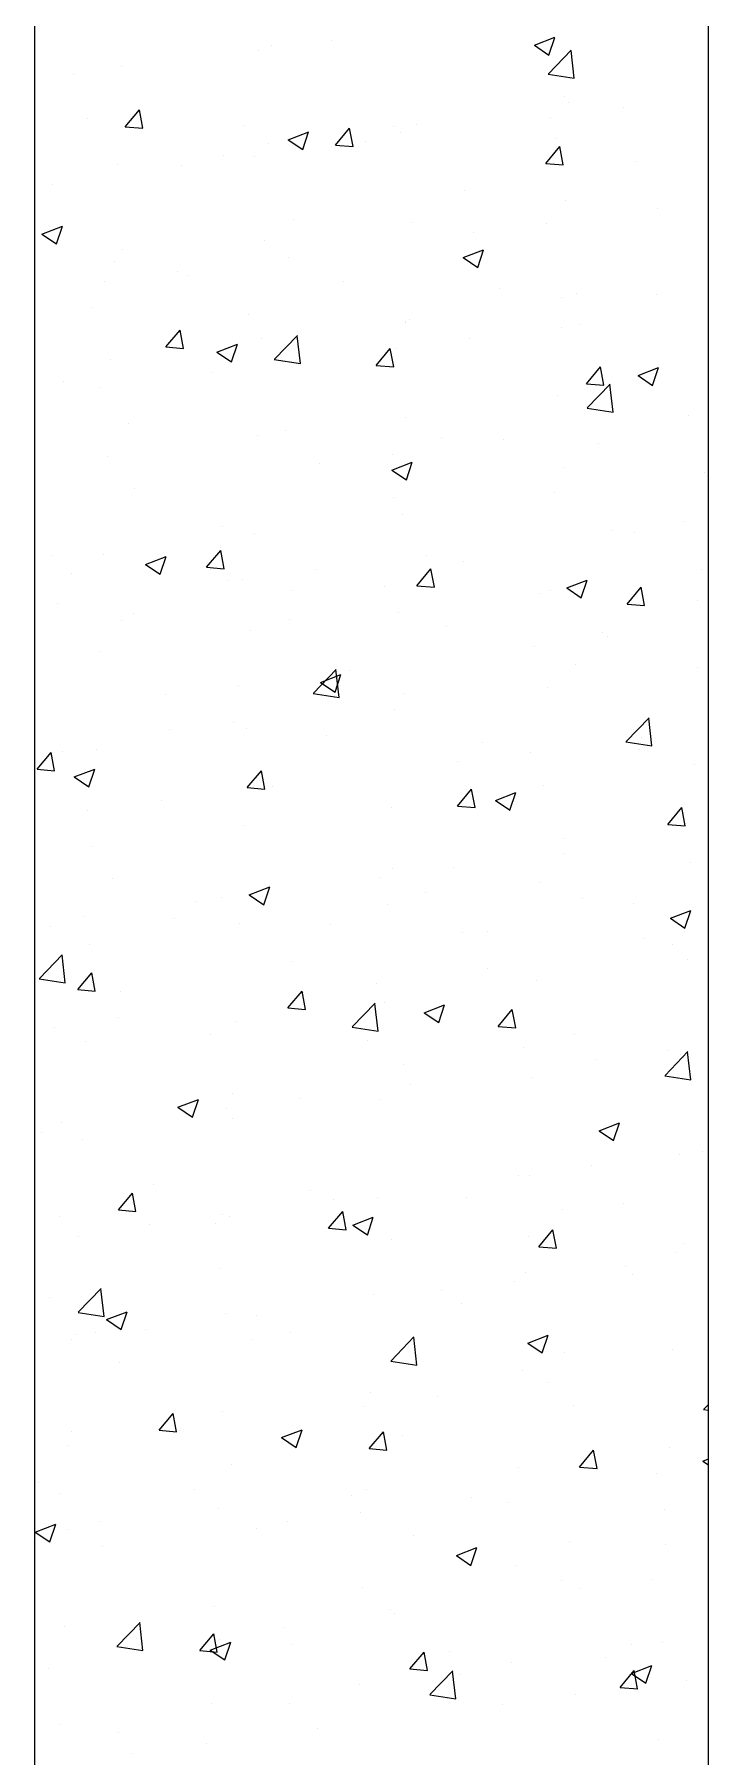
# Model space of a CAD drawing. Header units: millimetres. Extents: x 331487 to 517269, y 198509 to 399936.
# Drawn here: x 414920 to 415150, y 382522 to 383109 of the extents above; entities that cross this region are included whole.
import ezdxf

# ---------------------------------------------------------------- set-up
doc = ezdxf.new("R2010")
doc.units = ezdxf.units.MM
doc.header["$MEASUREMENT"] = 0
doc.layers.add('9th_Column', color=2, linetype='Continuous', lineweight=25)
doc.layers.add('COLUMN', color=6, linetype='Continuous')

msp = doc.modelspace()

# ---------------------------------------------------------------- linework, layer by layer
at = {"layer": '9th_Column'}
for p, q in [((414920.13, 384919.03), (414920.13, 381939.03)), ((415150.13, 382169.03), (415150.13, 384689.03))]:
    msp.add_line(p, q, dxfattribs=at)
at = {"layer": 'COLUMN', "color": 2, "linetype": 'Continuous'}
for p, q in [((414996.48, 383103.98), (414996.48, 383103.98)), ((415001.16, 383105.51), (415001.16, 383105.51)), ((415021.51, 383107.27), (415021.51, 383107.27)), ((415090.72, 383105.76), (415097.72, 383108.45)), ((415090.72, 383105.76), (415095.69, 383102.4)), ((415095.52, 383095.93), (415103.3, 383104.05)), ((415095.69, 383102.4), (415097.71, 383108.44)), ((415104.32, 383094.46), (415103.21, 383103.96)), ((414949.81, 383098.47), (414949.81, 383098.47)), ((414933.32, 383095.66), (414933.32, 383095.66)), ((415095.43, 383095.84), (415104.32, 383094.46)), ((415101.1, 383088.09), (415101.1, 383088.09)), ((415102.39, 383086.12), (415102.39, 383086.12)), ((414938.27, 383080.62), (414938.27, 383080.62)), ((414951.13, 383077.94), (414955.95, 383083.69)), ((414957.1, 383077.41), (414955.95, 383083.68)), ((415096.23, 383081.13), (415096.23, 383081.13)), ((415121.27, 383084.43), (415121.27, 383084.43)), ((414951.13, 383077.94), (414957.11, 383077.42)), ((414991.65, 383078.37), (414991.65, 383078.37)), ((415006.7, 383073.5), (415013.7, 383076.19)), ((415011.66, 383070.15), (415013.69, 383076.19)), ((415022.85, 383071.67), (415027.68, 383077.41)), ((415028.83, 383071.14), (415027.67, 383077.41)), ((415042.78, 383078.08), (415042.78, 383078.08)), ((415045.03, 383076.11), (415045.03, 383076.11)), ((415050.45, 383078.62), (415050.45, 383078.62)), ((415098.42, 383073.86), (415098.42, 383073.86)), ((414984.47, 383068.07), (414984.47, 383068.07)), ((414999.94, 383072.22), (414999.94, 383072.22)), ((415006.7, 383073.5), (415011.67, 383070.15)), ((415022.85, 383071.67), (415028.83, 383071.15)), ((415033.08, 383072.82), (415033.08, 383072.82)), ((415094.58, 383065.39), (415099.4, 383071.14)), ((415100.55, 383064.86), (415099.4, 383071.13)), ((414948.6, 383065.18), (414948.6, 383065.18)), ((414970.17, 383064.54), (414970.17, 383064.54)), ((414995.2, 383067.83), (414995.2, 383067.83)), ((415094.58, 383065.39), (415100.56, 383064.87)), ((415125.06, 383066.13), (415125.06, 383066.13)), ((414926.15, 383058.06), (414926.15, 383058.06)), ((415066.75, 383056.12), (415066.75, 383056.12)), ((415101.17, 383052.83), (415101.17, 383052.83)), ((415008.43, 383046.11), (415008.43, 383046.11)), ((415049.23, 383045.33), (415049.23, 383045.33)), ((415094.96, 383044.99), (415094.96, 383044.99)), ((415132.83, 383049.97), (415132.83, 383049.97)), ((414922.67, 383041.25), (414929.68, 383043.94)), ((414922.67, 383041.25), (414927.65, 383037.9)), ((414927.64, 383037.89), (414929.67, 383043.94)), ((414998.72, 383038.93), (414998.72, 383038.93)), ((415069.92, 383041.69), (415069.92, 383041.69)), ((414950.11, 383036.1), (414950.11, 383036.1)), ((415006.77, 383033.38), (415006.77, 383033.38)), ((415066.39, 383033.24), (415073.39, 383035.93)), ((415066.39, 383033.24), (415071.36, 383029.89)), ((415071.36, 383029.89), (415073.38, 383035.93)), ((414947.38, 383031.89), (414947.38, 383031.89)), ((414968.9, 383028.39), (414968.9, 383028.39)), ((414972.18, 383027.27), (414972.18, 383027.27)), ((414943.86, 383025.1), (414943.86, 383025.1)), ((415025.56, 383025.01), (415025.56, 383025.01)), ((415078.94, 383022.76), (415078.94, 383022.76)), ((415104.94, 383021.13), (415104.94, 383021.13)), ((414939.88, 383016.09), (414939.88, 383016.09)), ((415099.96, 383019.54), (415099.96, 383019.54)), ((415132.33, 383020.5), (415132.33, 383020.5)), ((414993.26, 383013.84), (414993.26, 383013.84)), ((415046.62, 383011.12), (415046.62, 383011.12)), ((415046.65, 383011.58), (415046.65, 383011.58)), ((415048.02, 383012.04), (415048.02, 383012.04)), ((415100.03, 383009.32), (415100.03, 383009.32)), ((415106.52, 383010.53), (415106.52, 383010.53)), ((414965, 383002.73), (414969.82, 383008.47)), ((414970.98, 383002.19), (414969.82, 383008.46)), ((414982.36, 383000.99), (414989.37, 383003.68)), ((414987.33, 382997.63), (414989.36, 383003.68)), ((414997.51, 383005.64), (414997.51, 383005.64)), ((415002.05, 382998.52), (415009.84, 383006.64)), ((415010.85, 382997.05), (415009.75, 383006.54)), ((415068.65, 383005.55), (415068.65, 383005.55)), ((414946.16, 382998.6), (414946.16, 382998.6)), ((414965, 383002.73), (414970.98, 383002.2)), ((414982.36, 383000.99), (414987.34, 382997.63)), ((414988.3, 383001.11), (414988.3, 383001.11)), ((415001.96, 382998.42), (415010.85, 382997.05)), ((415036.73, 382996.45), (415041.55, 383002.2)), ((415042.7, 382995.92), (415041.55, 383002.19)), ((415043.62, 383002.25), (415043.62, 383002.25)), ((414980.46, 382993.94), (414980.46, 382993.94)), ((415036.73, 382996.45), (415042.71, 382995.93)), ((415108.46, 382990.17), (415113.28, 382995.92)), ((415114.43, 382989.64), (415113.27, 382995.91)), ((415126.08, 382992.98), (415133.08, 382995.67)), ((415126.08, 382992.98), (415131.05, 382989.63)), ((415131.05, 382989.62), (415133.07, 382995.67)), ((415150.08, 382993.29), (415150.08, 382993.29)), ((414929.98, 382991.09), (414929.98, 382991.09)), ((414942.59, 382988.95), (414942.59, 382988.95)), ((415098.74, 382986.25), (415098.74, 382986.25)), ((415108.46, 382990.18), (415114.43, 382989.65)), ((415108.77, 382981.97), (415116.56, 382990.08)), ((415117.58, 382980.5), (415116.47, 382989.99)), ((415108.68, 382981.87), (415117.58, 382980.49)), ((414952.28, 382976.44), (414952.28, 382976.44)), ((415005.67, 382974.18), (415005.67, 382974.18)), ((415046.8, 382978.76), (415046.8, 382978.76)), ((415143.37, 382979.41), (415143.37, 382979.41)), ((414996.29, 382972.35), (414996.29, 382972.35)), ((415059.05, 382971.93), (415059.05, 382971.93)), ((415080.22, 382971.09), (415080.22, 382971.09)), ((415112.43, 382969.67), (415112.43, 382969.67)), ((414944.95, 382965.31), (414944.95, 382965.31)), ((415017.31, 382962.81), (415017.31, 382962.81)), ((415042.05, 382960.73), (415049.06, 382963.42)), ((415042.34, 382966.11), (415042.34, 382966.11)), ((415047.02, 382957.37), (415049.05, 382963.41)), ((415042.05, 382960.73), (415047.03, 382957.37)), ((415100.81, 382961.46), (415100.81, 382961.46)), ((415148.87, 382960), (415148.87, 382960)), ((414954.16, 382954.49), (414954.16, 382954.49)), ((415042.49, 382951.45), (415042.49, 382951.45)), ((415097.52, 382952.96), (415097.52, 382952.96)), ((415045.59, 382945.47), (415045.59, 382945.47)), ((414984.17, 382941.44), (414984.17, 382941.44)), ((414995.08, 382939.06), (414995.08, 382939.06)), ((415117.07, 382939.96), (415117.07, 382939.96)), ((415124.77, 382939.5), (415124.77, 382939.5)), ((415142.1, 382943.26), (415142.1, 382943.26)), ((414978.88, 382927.51), (414983.7, 382933.25)), ((414984.85, 382926.98), (414983.7, 382933.24)), ((414925.85, 382931.43), (414925.85, 382931.43)), ((414943.73, 382932.02), (414943.73, 382932.02)), ((414958.03, 382928.47), (414965.03, 382931.16)), ((414958.03, 382928.47), (414963.01, 382925.12)), ((414963, 382925.12), (414965.03, 382931.16)), ((414978.88, 382927.51), (414984.86, 382926.98)), ((415050.6, 382921.23), (415055.43, 382926.98)), ((415053.91, 382931.65), (415053.91, 382931.65)), ((415056.58, 382920.7), (415055.42, 382926.97)), ((415066.45, 382929.49), (415066.45, 382929.49)), ((414932.81, 382925.34), (414932.81, 382925.34)), ((414986.19, 382923.08), (414986.19, 382923.08)), ((414991, 382923.37), (414991, 382923.37)), ((415016.04, 382926.66), (415016.04, 382926.66)), ((415050.6, 382921.23), (415056.58, 382920.71)), ((415101.75, 382920.47), (415108.75, 382923.15)), ((415106.71, 382917.11), (415108.74, 382923.15)), ((415147.65, 382926.71), (415147.65, 382926.71)), ((415008.13, 382919.48), (415008.13, 382919.48)), ((415039.57, 382920.83), (415039.57, 382920.83)), ((415092.96, 382918.57), (415092.96, 382918.57)), ((415096.31, 382919.67), (415096.31, 382919.67)), ((415101.75, 382920.47), (415106.72, 382917.11)), ((415122.33, 382914.96), (415127.15, 382920.7)), ((415128.3, 382914.43), (415127.15, 382920.69)), ((415146.34, 382916.32), (415146.34, 382916.32)), ((414927.85, 382915.05), (414927.85, 382915.05)), ((414949.81, 382909.47), (414949.81, 382909.47)), ((414953.89, 382911.91), (414953.89, 382911.91)), ((415007.28, 382909.65), (415007.28, 382909.65)), ((415044.37, 382912.18), (415044.37, 382912.18)), ((415122.33, 382914.96), (415128.31, 382914.43)), ((414993.86, 382905.77), (414993.86, 382905.77)), ((415060.66, 382907.39), (415060.66, 382907.39)), ((415114.04, 382905.14), (415114.04, 382905.14)), ((415115.79, 382903.82), (415115.79, 382903.82)), ((414942.52, 382898.73), (414942.52, 382898.73)), ((415090.76, 382900.52), (415090.76, 382900.52)), ((415015.31, 382884.56), (415023.1, 382892.67)), ((415024.11, 382883.08), (415023.01, 382892.58)), ((415027.6, 382892.21), (415027.6, 382892.21)), ((415104.64, 382894.5), (415104.64, 382894.5)), ((415146.44, 382893.43), (415146.44, 382893.43)), ((414989.73, 382887.22), (414989.73, 382887.22)), ((415017.72, 382888.21), (415024.72, 382890.9)), ((415017.72, 382888.21), (415022.7, 382884.86)), ((415022.69, 382884.86), (415024.72, 382890.9)), ((415095.09, 382886.38), (415095.09, 382886.38)), ((414964.7, 382883.93), (414964.7, 382883.93)), ((415015.22, 382884.46), (415024.11, 382883.08)), ((415046.32, 382884.49), (415046.32, 382884.49)), ((414988, 382874.48), (414988, 382874.48)), ((415043.15, 382878.89), (415043.15, 382878.89)), ((415122.03, 382868), (415129.82, 382876.12)), ((415130.83, 382866.53), (415129.73, 382876.03)), ((414966.3, 382872.25), (414966.3, 382872.25)), ((414992.64, 382872.49), (414992.64, 382872.49)), ((415019.68, 382870), (415019.68, 382870)), ((415127.36, 382869.36), (415127.36, 382869.36)), ((414921.03, 382858.56), (414925.85, 382864.31)), ((414927, 382858.03), (414925.85, 382864.3)), ((414929.69, 382864.47), (414929.69, 382864.47)), ((414941.3, 382865.44), (414941.3, 382865.44)), ((415073.06, 382867.74), (415073.06, 382867.74)), ((415089.49, 382864.38), (415089.49, 382864.38)), ((415121.94, 382867.91), (415130.84, 382866.53)), ((415126.44, 382865.48), (415126.44, 382865.48)), ((414921.03, 382858.56), (414927.01, 382858.04)), ((414933.7, 382855.96), (414940.7, 382858.65)), ((414938.67, 382852.6), (414940.7, 382858.65)), ((414992.75, 382852.29), (414997.57, 382858.03)), ((414998.73, 382851.76), (414997.57, 382858.02)), ((415064.45, 382861.08), (415064.45, 382861.08)), ((415145.22, 382860.14), (415145.22, 382860.14)), ((414933.7, 382855.96), (414938.68, 382852.6)), ((414992.75, 382852.29), (414998.73, 382851.76)), ((415001.3, 382852.77), (415001.3, 382852.77)), ((415064.48, 382846.01), (415069.3, 382851.76)), ((415070.45, 382845.48), (415069.3, 382851.75)), ((415077.41, 382847.95), (415084.42, 382850.64)), ((415082.38, 382844.59), (415084.41, 382850.64)), ((415093.88, 382853.1), (415093.88, 382853.1)), ((414963.42, 382847.78), (414963.42, 382847.78)), ((415041.94, 382845.6), (415041.94, 382845.6)), ((415064.48, 382846.01), (415070.46, 382845.49)), ((415077.41, 382847.95), (415082.39, 382844.6)), ((415136.21, 382839.74), (415141.03, 382845.48)), ((415142.18, 382839.21), (415141.02, 382845.47)), ((414938.39, 382844.49), (414938.39, 382844.49)), ((414991.43, 382839.2), (414991.43, 382839.2)), ((415136.21, 382839.74), (415142.18, 382839.21)), ((415100.51, 382834.83), (415100.51, 382834.83)), ((414940.08, 382832.15), (414940.08, 382832.15)), ((415101.05, 382829.92), (415101.05, 382829.92)), ((414946.82, 382821.15), (414946.82, 382821.15)), ((415038.14, 382821.64), (415038.14, 382821.64)), ((415042.19, 382824.82), (415042.19, 382824.82)), ((415063.18, 382824.94), (415063.18, 382824.94)), ((415144, 382826.85), (415144, 382826.85)), ((414993.39, 382815.7), (415000.39, 382818.39)), ((414993.39, 382815.7), (414998.37, 382812.34)), ((414998.36, 382812.34), (415000.39, 382818.38)), ((415000.21, 382818.9), (415000.21, 382818.9)), ((415053.59, 382816.64), (415053.59, 382816.64)), ((415092.66, 382819.81), (415092.66, 382819.81)), ((414974.99, 382813.33), (414974.99, 382813.33)), ((414983.88, 382814.81), (414983.88, 382814.81)), ((415040.72, 382812.31), (415040.72, 382812.31)), ((415106.97, 382814.39), (415106.97, 382814.39)), ((415124.47, 382812.87), (415124.47, 382812.87)), ((415137.1, 382807.69), (415144.11, 382810.38)), ((415142.07, 382804.33), (415144.1, 382810.38)), ((414925.56, 382804.8), (414925.56, 382804.8)), ((414937.12, 382808.34), (414937.12, 382808.34)), ((414967.91, 382807.72), (414967.91, 382807.72)), ((414990.21, 382805.91), (414990.21, 382805.91)), ((415021.29, 382805.46), (415021.29, 382805.46)), ((415137.1, 382807.69), (415142.08, 382804.33)), ((414938.87, 382798.87), (414938.87, 382798.87)), ((415066.16, 382802.86), (415066.16, 382802.86)), ((415074.67, 382803.21), (415074.67, 382803.21)), ((415128.05, 382800.95), (415128.05, 382800.95)), ((415137.9, 382798.8), (415137.9, 382798.8)), ((414921.84, 382787.14), (414929.63, 382795.26)), ((414930.64, 382785.67), (414929.54, 382795.17)), ((415007.84, 382792.85), (415007.84, 382792.85)), ((415142.79, 382793.56), (415142.79, 382793.56)), ((414921.75, 382787.05), (414930.64, 382785.67)), ((414934.9, 382783.34), (414939.72, 382789.09)), ((414940.88, 382782.81), (414939.72, 382789.08)), ((415074.74, 382790.48), (415074.74, 382790.48)), ((415091.45, 382786.52), (415091.45, 382786.52)), ((414934.9, 382783.34), (414940.88, 382782.82)), ((414949.52, 382782.84), (414949.52, 382782.84)), ((415006.63, 382777.07), (415011.45, 382782.81)), ((415012.6, 382776.54), (415011.45, 382782.81)), ((415011.84, 382782.2), (415011.84, 382782.2)), ((415036.87, 382785.5), (415036.87, 382785.5)), ((415006.63, 382777.07), (415012.61, 382776.54)), ((415028.56, 382770.59), (415036.35, 382778.71)), ((415037.37, 382769.12), (415036.26, 382778.62)), ((415039.51, 382779.02), (415039.51, 382779.02)), ((415053.08, 382775.44), (415060.08, 382778.12)), ((415053.08, 382775.44), (415058.06, 382772.08)), ((415058.05, 382772.08), (415060.08, 382778.12)), ((415078.35, 382770.79), (415083.18, 382776.54)), ((415084.33, 382770.26), (415083.17, 382776.53)), ((414926.93, 382770.32), (414926.93, 382770.32)), ((414948.68, 382773.89), (414948.68, 382773.89)), ((414989, 382772.62), (414989, 382772.62)), ((415028.48, 382770.5), (415037.37, 382769.12)), ((415078.36, 382770.79), (415084.33, 382770.27)), ((414937.65, 382765.58), (414937.65, 382765.58)), ((414980.31, 382768.07), (414980.31, 382768.07)), ((415033.69, 382765.81), (415033.69, 382765.81)), ((415087.07, 382763.55), (415087.07, 382763.55)), ((415104.35, 382767.87), (415104.35, 382767.87)), ((415136.63, 382762.65), (415136.63, 382762.65)), ((415150.08, 382764.52), (415150.13, 382764.58)), ((415150.08, 382764.52), (415150.13, 382764.51)), ((415046.03, 382757.86), (415046.03, 382757.86)), ((415111.59, 382759.36), (415111.59, 382759.36)), ((415135.29, 382754.04), (415143.08, 382762.16)), ((415140.46, 382761.3), (415140.46, 382761.3)), ((415141.57, 382760.27), (415141.57, 382760.27)), ((415144.09, 382752.57), (415142.99, 382762.06)), ((415048.44, 382751.04), (415048.44, 382751.04)), ((415090.23, 382753.23), (415090.23, 382753.23)), ((415135.2, 382753.95), (415144.09, 382752.57)), ((414969.06, 382743.18), (414976.06, 382745.87)), ((414974.03, 382739.83), (414976.06, 382745.87)), ((414987.71, 382747.85), (414987.71, 382747.85)), ((415010.56, 382746.05), (415010.56, 382746.05)), ((415038.29, 382745.73), (415038.29, 382745.73)), ((414969.06, 382743.18), (414974.03, 382739.83)), ((414985.53, 382742.76), (414985.53, 382742.76)), ((414987.78, 382739.33), (414987.78, 382739.33)), ((414922.38, 382734.44), (414922.38, 382734.44)), ((414929.39, 382737.84), (414929.39, 382737.84)), ((415112.77, 382735.17), (415119.77, 382737.86)), ((415112.77, 382735.17), (415117.75, 382731.82)), ((415117.74, 382731.82), (415119.77, 382737.86)), ((414936.44, 382732.29), (414936.44, 382732.29)), ((415140.36, 382726.98), (415140.36, 382726.98)), ((415148.19, 382728.2), (415148.19, 382728.2)), ((415110.32, 382723.21), (415110.32, 382723.21)), ((414960.84, 382716.97), (414960.84, 382716.97)), ((415085.29, 382719.91), (415085.29, 382719.91)), ((415089.01, 382719.94), (415089.01, 382719.94)), ((414948.78, 382708.12), (414953.6, 382713.87)), ((414954.75, 382707.59), (414953.6, 382713.86)), ((415014.22, 382714.71), (415014.22, 382714.71)), ((415022.13, 382711.6), (415022.13, 382711.6)), ((415037.07, 382712.44), (415037.07, 382712.44)), ((415067.6, 382712.45), (415067.6, 382712.45)), ((415120.98, 382710.2), (415120.98, 382710.2)), ((414928.54, 382705.79), (414928.54, 382705.79)), ((414948.78, 382708.12), (414954.76, 382707.6)), ((414981.92, 382703.53), (414981.92, 382703.53)), ((414984.26, 382706.61), (414984.26, 382706.61)), ((414986.56, 382706.04), (414986.56, 382706.04)), ((415020.5, 382701.85), (415025.33, 382707.59)), ((415026.48, 382701.32), (415025.32, 382707.59)), ((415028.75, 382702.92), (415035.75, 382705.61)), ((415033.72, 382699.56), (415035.75, 382705.61)), ((415100.22, 382708.2), (415100.22, 382708.2)), ((414935.22, 382699), (414935.22, 382699)), ((414959.22, 382703.32), (414959.22, 382703.32)), ((415020.5, 382701.85), (415026.48, 382701.33)), ((415028.75, 382702.92), (415033.73, 382699.57)), ((415035.3, 382701.28), (415035.3, 382701.28)), ((415041.9, 382698.19), (415041.9, 382698.19)), ((415088.69, 382699.02), (415088.69, 382699.02)), ((415092.23, 382695.57), (415097.05, 382701.32)), ((415098.2, 382695.04), (415097.05, 382701.31)), ((415092.23, 382695.57), (415098.21, 382695.05)), ((415139.14, 382693.69), (415139.14, 382693.69)), ((415142.07, 382696.77), (415142.07, 382696.77)), ((414983.58, 382688.18), (414983.58, 382688.18)), ((415087.8, 382686.65), (415087.8, 382686.65)), ((415121.89, 382688.75), (415121.89, 382688.75)), ((415124.18, 382686.24), (415124.18, 382686.24)), ((414935.1, 382673.18), (414942.89, 382681.3)), ((414943.9, 382671.71), (414942.8, 382681.2)), ((415058.98, 382680.47), (415058.98, 382680.47)), ((415084.01, 382683.77), (415084.01, 382683.77)), ((414925.26, 382678.17), (414925.26, 382678.17)), ((415035.86, 382679.15), (415035.86, 382679.15)), ((415065.86, 382676.23), (415065.86, 382676.23)), ((414935.01, 382673.09), (414943.9, 382671.71)), ((414944.73, 382670.67), (414951.73, 382673.36)), ((414944.73, 382670.67), (414949.7, 382667.31)), ((414949.7, 382667.31), (414951.73, 382673.35)), ((414985.35, 382672.75), (414985.35, 382672.75)), ((414995.82, 382672.16), (414995.82, 382672.16)), ((414932.92, 382663.88), (414932.92, 382663.88)), ((414934, 382665.71), (414934, 382665.71)), ((414940.94, 382666.13), (414940.94, 382666.13)), ((414957.95, 382667.17), (414957.95, 382667.17)), ((414994.32, 382663.88), (414994.32, 382663.88)), ((415007.54, 382666.22), (415007.54, 382666.22)), ((415041.82, 382656.63), (415049.61, 382664.75)), ((415050.63, 382655.16), (415049.52, 382664.65)), ((415088.44, 382662.66), (415095.44, 382665.35)), ((415088.44, 382662.66), (415093.42, 382659.3)), ((415093.41, 382659.3), (415095.44, 382665.35)), ((415041.73, 382656.53), (415050.63, 382655.15)), ((415047.71, 382661.62), (415047.71, 382661.62)), ((415101.09, 382659.37), (415101.09, 382659.37)), ((415137.92, 382660.4), (415137.92, 382660.4)), ((414949.22, 382656.21), (414949.22, 382656.21)), ((415086.58, 382653.36), (415086.58, 382653.36)), ((415034.64, 382645.86), (415034.64, 382645.86)), ((415095.58, 382649.31), (415095.58, 382649.31)), ((414984.13, 382639.46), (414984.13, 382639.46)), ((415032.67, 382641.03), (415032.67, 382641.03)), ((415057.71, 382644.33), (415057.71, 382644.33)), ((415104.05, 382641.24), (415104.05, 382641.24)), ((415148.46, 382639.98), (415150.13, 382639.72)), ((415148.55, 382640.08), (415150.13, 382641.73)), ((414962.65, 382632.9), (414967.47, 382638.65)), ((414962.65, 382632.9), (414968.63, 382632.38)), ((414968.63, 382632.37), (414967.47, 382638.64)), ((415004.42, 382630.41), (415011.42, 382633.09)), ((415009.39, 382627.05), (415011.42, 382633.09)), ((414931.64, 382627.73), (414931.64, 382627.73)), ((414932.79, 382632.42), (414932.79, 382632.42)), ((414969.52, 382632.72), (414969.52, 382632.72)), ((415004.42, 382630.41), (415009.39, 382627.05)), ((415034.38, 382626.63), (415039.2, 382632.37)), ((415040.35, 382626.1), (415039.2, 382632.37)), ((415045.73, 382631.23), (415045.73, 382631.23)), ((415136.71, 382627.11), (415136.71, 382627.11)), ((414987.42, 382621.22), (414987.42, 382621.22)), ((415034.38, 382626.63), (415040.36, 382626.11)), ((415106.11, 382620.35), (415110.93, 382626.1)), ((415112.08, 382619.82), (415110.92, 382626.09)), ((415148.13, 382622.4), (415150.13, 382623.16)), ((415148.13, 382622.4), (415150.13, 382621.05)), ((415085.37, 382620.07), (415085.37, 382620.07)), ((415106.11, 382620.35), (415112.08, 382619.83)), ((415132.43, 382618.19), (415132.43, 382618.19)), ((414921.47, 382615.04), (414921.47, 382615.04)), ((414929.1, 382611.21), (414929.1, 382611.21)), ((414974.85, 382612.78), (414974.85, 382612.78)), ((415028.23, 382610.52), (415028.23, 382610.52)), ((415033.43, 382612.57), (415033.43, 382612.57)), ((415069.27, 382609.87), (415069.27, 382609.87)), ((414982.92, 382606.17), (414982.92, 382606.17)), ((415031.4, 382604.89), (415031.4, 382604.89)), ((415081.62, 382608.27), (415081.62, 382608.27)), ((415135, 382606.01), (415135, 382606.01)), ((414920.4, 382598.15), (414927.4, 382600.84)), ((414920.4, 382598.15), (414925.37, 382594.8)), ((414925.37, 382594.8), (414927.39, 382600.84)), ((414931.57, 382599.13), (414931.57, 382599.13)), ((414942.55, 382601.6), (414942.55, 382601.6)), ((414995.94, 382599.35), (414995.94, 382599.35)), ((415006.37, 382601.59), (415006.37, 382601.59)), ((414943.21, 382593.28), (414943.21, 382593.28)), ((415049.32, 382597.09), (415049.32, 382597.09)), ((415064.11, 382590.14), (415071.11, 382592.83)), ((415069.08, 382586.79), (415071.11, 382592.83)), ((415102.7, 382594.84), (415102.7, 382594.84)), ((415135.49, 382593.82), (415135.49, 382593.82)), ((415064.11, 382590.14), (415069.08, 382586.79)), ((415084.15, 382586.78), (415084.15, 382586.78)), ((415099.92, 382581.57), (415099.92, 382581.57)), ((415131.15, 382582.04), (415131.15, 382582.04)), ((415032.21, 382579.28), (415032.21, 382579.28)), ((415106.12, 382578.75), (415106.12, 382578.75)), ((414981.7, 382572.88), (414981.7, 382572.88)), ((415041.6, 382571.56), (415041.6, 382571.56)), ((415042.97, 382570.43), (415042.97, 382570.43)), ((414930.36, 382565.84), (414930.36, 382565.84)), ((414948.36, 382559.22), (414956.15, 382567.33)), ((414957.16, 382557.74), (414956.05, 382567.24)), ((414976.53, 382557.69), (414981.35, 382563.43)), ((414982.5, 382557.15), (414981.35, 382563.42)), ((415005.09, 382565.44), (415005.09, 382565.44)), ((414948.27, 382559.12), (414957.16, 382557.74)), ((414954.96, 382561.95), (414954.96, 382561.95)), ((414976.53, 382557.69), (414982.51, 382557.16)), ((414980.06, 382562.15), (414980.06, 382562.15)), ((414980.09, 382557.89), (414987.09, 382560.58)), ((414980.09, 382557.89), (414985.06, 382554.54)), ((414983.29, 382561.55), (414983.29, 382561.55)), ((414985.06, 382554.53), (414987.08, 382560.58)), ((415008.34, 382559.69), (415008.34, 382559.69)), ((415048.25, 382551.41), (415053.08, 382557.16)), ((415054.23, 382550.88), (415053.07, 382557.15)), ((415061.72, 382557.44), (415061.72, 382557.44)), ((415123.89, 382559.62), (415123.89, 382559.62)), ((415134.28, 382560.53), (415134.28, 382560.53)), ((414924.97, 382551.54), (414924.97, 382551.54)), ((415048.25, 382551.41), (415054.23, 382550.89)), ((415055.08, 382542.66), (415062.87, 382550.78)), ((415063.88, 382541.19), (415062.78, 382550.69)), ((415082.93, 382553.49), (415082.93, 382553.49)), ((415115.1, 382555.18), (415115.1, 382555.18)), ((415119.98, 382545.13), (415124.8, 382550.88)), ((415123.8, 382549.88), (415130.8, 382552.57)), ((415125.95, 382544.6), (415124.8, 382550.87)), ((415128.77, 382546.53), (415130.8, 382552.57)), ((415030.99, 382545.99), (415030.99, 382545.99)), ((415065.57, 382549.61), (415065.57, 382549.61)), ((415119.98, 382545.14), (415125.96, 382544.61)), ((415123.8, 382549.88), (415128.78, 382546.53)), ((415142.72, 382547.59), (415142.72, 382547.59)), ((414980.48, 382539.59), (414980.48, 382539.59)), ((415007.25, 382539.59), (415007.25, 382539.59)), ((415054.99, 382542.57), (415063.88, 382541.19)), ((415079.81, 382539.3), (415079.81, 382539.3)), ((415104.85, 382542.6), (415104.85, 382542.6)), ((414929.14, 382532.55), (414929.14, 382532.55)), ((414948.93, 382529.58), (414948.93, 382529.58)), ((415016.66, 382530.99), (415016.66, 382530.99)), ((415133.06, 382527.24), (415133.06, 382527.24)), ((414953.75, 382522.71), (414953.75, 382522.71)), ((414978.79, 382526), (414978.79, 382526))]:
    msp.add_line(p, q, dxfattribs=at)

doc.saveas('drawing.dxf')
